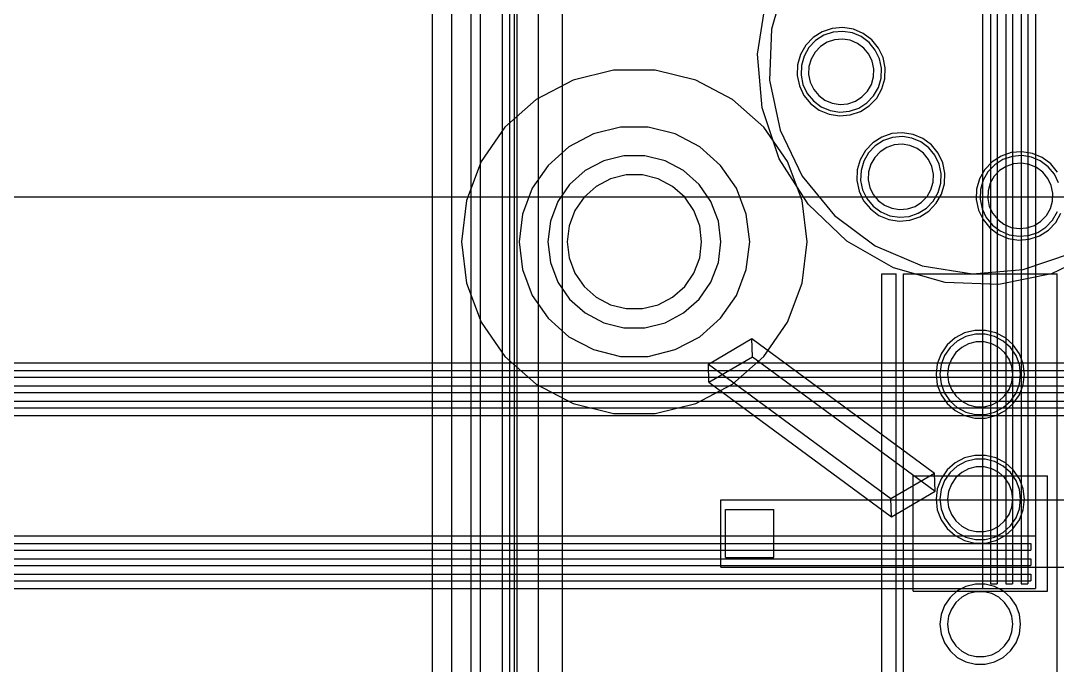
# Model space of a CAD drawing. Header units: millimetres. Extents: x -1355 to 669, y -1138 to 733.
# Drawn here: x 205.1 to 313, y -359.9 to -292.9 of the extents above; entities that cross this region are included whole.
import ezdxf

# ---------------------------------------------------------------- set-up
doc = ezdxf.new("R2010")
doc.units = ezdxf.units.MM
doc.layers.add('HIDDEN', color=8, linetype='Continuous')

msp = doc.modelspace()

# ---------------------------------------------------------------- linework, layer by layer
at = {"layer": 'HIDDEN'}
for points in [[(305.25, -189.45), (305.25, -351.95)], [(305.25, -189.45), (305.25, -351.95)], [(310.75, -189.45), (310.75, -351.95)], [(310.75, -189.45), (310.75, -351.95)], [(306.05, -189.95), (306.05, -351.45)], [(306.05, -189.95), (306.05, -351.45)], [(306.75, -189.95), (306.75, -351.45)], [(306.75, -189.95), (306.75, -351.45)], [(307.65, -189.95), (307.65, -351.45)], [(307.65, -189.95), (307.65, -351.45)], [(308.35, -189.95), (308.35, -351.45)], [(308.35, -189.95), (308.35, -351.45)], [(309.25, -189.95), (309.25, -351.45)], [(309.25, -189.95), (309.25, -351.45)], [(309.95, -189.95), (309.95, -351.45)], [(309.95, -189.95), (309.95, -351.45)], [(248, -511.2), (248, -271.2)], [(248, -511.2), (248, -271.2)], [(250, -511.2), (250, -271.2)], [(250, -511.2), (250, -271.2)], [(250, -511.2), (250, -271.2)], [(250, -511.2), (250, -271.2)], [(250, -511.2), (250, -271.2)], [(250, -511.2), (250, -271.2)], [(252, -511.2), (252, -271.2)], [(252, -511.2), (252, -271.2)], [(253, -511.2), (253, -271.2)], [(253, -511.2), (253, -271.2)], [(255.25, -277.2), (255.25, -505.2)], [(255.25, -277.2), (255.25, -505.2)], [(256, -277.2), (256, -505.2)], [(256, -277.2), (256, -505.2)], [(256.75, -277.2), (256.75, -505.2)], [(256.75, -277.2), (256.75, -505.2)], [(256.5, -280.2), (256.5, -502.2)], [(256.5, -280.2), (256.5, -502.2)], [(259, -280.2), (259, -502.2)], [(259, -280.2), (259, -502.2)], [(261.5, -280.2), (261.5, -502.2)], [(261.5, -280.2), (261.5, -502.2)], [(284.73, -288.65), (283.27, -293.75)], [(284.73, -288.65), (283.27, -293.75)], [(281.82, -296.35), (282.69, -290.82)], [(283.27, -293.75), (283.08, -299.05)], [(283.27, -293.75), (283.08, -299.05)], [(288.55, -294.02), (287.61, -294.62)], [(288.55, -294.02), (287.61, -294.62)], [(288.72, -294.38), (287.86, -294.92)], [(288.72, -294.38), (287.86, -294.92)], [(289.6, -293.66), (288.55, -294.02)], [(289.6, -293.66), (288.55, -294.02)], [(289.68, -294.06), (288.72, -294.38)], [(289.68, -294.06), (288.72, -294.38)], [(290.7, -293.57), (289.6, -293.66)], [(290.7, -293.57), (289.6, -293.66)], [(290.69, -293.97), (289.68, -294.06)], [(290.69, -293.97), (289.68, -294.06)], [(291.69, -294.13), (290.69, -293.97)], [(291.69, -294.13), (290.69, -293.97)], [(291.8, -293.74), (290.7, -293.57)], [(291.8, -293.74), (290.7, -293.57)], [(292.62, -294.52), (291.69, -294.13)], [(292.62, -294.52), (291.69, -294.13)], [(292.82, -294.18), (291.8, -293.74)], [(292.82, -294.18), (291.8, -293.74)], [(293.71, -294.84), (292.82, -294.18)], [(293.71, -294.84), (292.82, -294.18)], [(286.85, -295.42), (286.29, -296.38)], [(286.85, -295.42), (286.29, -296.38)], [(287.61, -294.62), (286.85, -295.42)], [(287.61, -294.62), (286.85, -295.42)], [(287.86, -294.92), (287.17, -295.66)], [(287.86, -294.92), (287.17, -295.66)], [(288.37, -295.54), (287.81, -296.14)], [(288.37, -295.54), (287.81, -296.14)], [(289.06, -295.1), (288.37, -295.54)], [(289.06, -295.1), (288.37, -295.54)], [(289.84, -294.84), (289.06, -295.1)], [(289.84, -294.84), (289.06, -295.1)], [(290.66, -294.77), (289.84, -294.84)], [(290.66, -294.77), (289.84, -294.84)], [(291.47, -294.9), (290.66, -294.77)], [(291.47, -294.9), (290.66, -294.77)], [(292.22, -295.22), (291.47, -294.9)], [(292.22, -295.22), (291.47, -294.9)], [(292.88, -295.71), (292.22, -295.22)], [(292.88, -295.71), (292.22, -295.22)], [(293.43, -295.13), (292.62, -294.52)], [(293.43, -295.13), (292.62, -294.52)], [(294.07, -295.91), (293.43, -295.13)], [(294.07, -295.91), (293.43, -295.13)], [(294.41, -295.7), (293.71, -294.84)], [(294.41, -295.7), (293.71, -294.84)], [(282.29, -301.92), (281.82, -296.35)], [(286.29, -296.38), (285.99, -297.45)], [(286.29, -296.38), (285.99, -297.45)], [(286.66, -296.54), (286.38, -297.51)], [(286.66, -296.54), (286.38, -297.51)], [(287.17, -295.66), (286.66, -296.54)], [(287.17, -295.66), (286.66, -296.54)], [(287.81, -296.14), (287.4, -296.85)], [(287.81, -296.14), (287.4, -296.85)], [(293.4, -296.34), (292.88, -295.71)], [(293.4, -296.34), (292.88, -295.71)], [(293.75, -297.08), (293.4, -296.34)], [(293.75, -297.08), (293.4, -296.34)], [(294.51, -296.82), (294.07, -295.91)], [(294.51, -296.82), (294.07, -295.91)], [(294.89, -296.7), (294.41, -295.7)], [(294.89, -296.7), (294.41, -295.7)], [(285.99, -297.45), (285.95, -298.55)], [(285.99, -297.45), (285.95, -298.55)], [(286.38, -297.51), (286.35, -298.52)], [(286.38, -297.51), (286.35, -298.52)], [(287.17, -297.63), (287.14, -298.45)], [(287.17, -297.63), (287.14, -298.45)], [(287.4, -296.85), (287.17, -297.63)], [(287.4, -296.85), (287.17, -297.63)], [(293.92, -297.88), (293.75, -297.08)], [(293.92, -297.88), (293.75, -297.08)], [(294.72, -297.81), (294.51, -296.82)], [(294.72, -297.81), (294.51, -296.82)], [(295.12, -297.78), (294.89, -296.7)], [(295.12, -297.78), (294.89, -296.7)], [(266.83, -297.99), (262.62, -299.03)], [(271.17, -297.99), (266.83, -297.99)], [(275.38, -299.03), (271.17, -297.99)], [(285.95, -298.55), (286.17, -299.64)], [(285.95, -298.55), (286.17, -299.64)], [(286.35, -298.52), (286.55, -299.51)], [(286.35, -298.52), (286.55, -299.51)], [(287.14, -298.45), (287.31, -299.26)], [(287.14, -298.45), (287.31, -299.26)], [(293.67, -299.49), (293.89, -298.7)], [(293.67, -299.49), (293.89, -298.7)], [(293.89, -298.7), (293.92, -297.88)], [(293.89, -298.7), (293.92, -297.88)], [(294.4, -299.8), (294.68, -298.83)], [(294.4, -299.8), (294.68, -298.83)], [(294.68, -298.83), (294.72, -297.81)], [(294.68, -298.83), (294.72, -297.81)], [(295.08, -298.89), (295.12, -297.78)], [(295.08, -298.89), (295.12, -297.78)], [(262.62, -299.03), (258.77, -301.05)], [(279.23, -301.05), (275.38, -299.03)], [(283.08, -299.05), (284.16, -304.24)], [(283.08, -299.05), (284.16, -304.24)], [(286.17, -299.64), (286.65, -300.64)], [(286.17, -299.64), (286.65, -300.64)], [(286.55, -299.51), (286.99, -300.43)], [(286.55, -299.51), (286.99, -300.43)], [(287.31, -299.26), (287.67, -300)], [(287.31, -299.26), (287.67, -300)], [(293.26, -300.2), (293.67, -299.49)], [(293.26, -300.2), (293.67, -299.49)], [(293.9, -300.68), (294.4, -299.8)], [(293.9, -300.68), (294.4, -299.8)], [(294.77, -299.96), (295.08, -298.89)], [(294.77, -299.96), (295.08, -298.89)], [(286.65, -300.64), (287.36, -301.5)], [(286.65, -300.64), (287.36, -301.5)], [(286.99, -300.43), (287.63, -301.21)], [(286.99, -300.43), (287.63, -301.21)], [(287.67, -300), (288.19, -300.63)], [(287.67, -300), (288.19, -300.63)], [(288.19, -300.63), (288.84, -301.12)], [(288.19, -300.63), (288.84, -301.12)], [(292, -301.23), (292.69, -300.79)], [(292, -301.23), (292.69, -300.79)], [(292.69, -300.79), (293.26, -300.2)], [(292.69, -300.79), (293.26, -300.2)], [(293.2, -301.41), (293.9, -300.68)], [(293.2, -301.41), (293.9, -300.68)], [(293.45, -301.72), (294.22, -300.92)], [(293.45, -301.72), (294.22, -300.92)], [(294.22, -300.92), (294.77, -299.96)], [(294.22, -300.92), (294.77, -299.96)], [(258.77, -301.05), (255.53, -303.93)], [(282.47, -303.93), (279.23, -301.05)], [(284.08, -307.22), (282.29, -301.92)], [(287.36, -301.5), (288.25, -302.16)], [(287.36, -301.5), (288.25, -302.16)], [(287.63, -301.21), (288.45, -301.81)], [(287.63, -301.21), (288.45, -301.81)], [(288.45, -301.81), (289.38, -302.21)], [(288.45, -301.81), (289.38, -302.21)], [(288.84, -301.12), (289.6, -301.44)], [(288.84, -301.12), (289.6, -301.44)], [(289.6, -301.44), (290.41, -301.57)], [(289.6, -301.44), (290.41, -301.57)], [(290.41, -301.57), (291.22, -301.5)], [(290.41, -301.57), (291.22, -301.5)], [(291.22, -301.5), (292, -301.23)], [(291.22, -301.5), (292, -301.23)], [(291.39, -302.28), (292.35, -301.96)], [(291.39, -302.28), (292.35, -301.96)], [(292.35, -301.96), (293.2, -301.41)], [(292.35, -301.96), (293.2, -301.41)], [(292.52, -302.32), (293.45, -301.72)], [(292.52, -302.32), (293.45, -301.72)], [(288.25, -302.16), (289.27, -302.59)], [(288.25, -302.16), (289.27, -302.59)], [(289.27, -302.59), (290.36, -302.76)], [(289.27, -302.59), (290.36, -302.76)], [(289.38, -302.21), (290.38, -302.36)], [(289.38, -302.21), (290.38, -302.36)], [(290.36, -302.76), (291.47, -302.67)], [(290.36, -302.76), (291.47, -302.67)], [(290.38, -302.36), (291.39, -302.28)], [(290.38, -302.36), (291.39, -302.28)], [(291.47, -302.67), (292.52, -302.32)], [(291.47, -302.67), (292.52, -302.32)], [(255.53, -303.93), (253.06, -307.5)], [(267.55, -303.95), (264.74, -304.64)], [(270.45, -303.95), (267.55, -303.95)], [(273.26, -304.64), (270.45, -303.95)], [(284.94, -307.5), (282.47, -303.93)], [(264.74, -304.64), (262.18, -305.99)], [(275.82, -305.99), (273.26, -304.64)], [(284.16, -304.24), (286.45, -309.02)], [(284.16, -304.24), (286.45, -309.02)], [(294.75, -304.97), (293.82, -305.56)], [(294.75, -304.97), (293.82, -305.56)], [(295.8, -304.61), (294.75, -304.97)], [(295.8, -304.61), (294.75, -304.97)], [(295.88, -305), (294.92, -305.33)], [(295.88, -305), (294.92, -305.33)], [(296.91, -304.52), (295.8, -304.61)], [(296.91, -304.52), (295.8, -304.61)], [(296.89, -304.92), (295.88, -305)], [(296.89, -304.92), (295.88, -305)], [(297.89, -305.08), (296.89, -304.92)], [(297.89, -305.08), (296.89, -304.92)], [(298, -304.69), (296.91, -304.52)], [(298, -304.69), (296.91, -304.52)], [(298.82, -305.47), (297.89, -305.08)], [(298.82, -305.47), (297.89, -305.08)], [(299.02, -305.12), (298, -304.69)], [(299.02, -305.12), (298, -304.69)], [(299.91, -305.78), (299.02, -305.12)], [(299.91, -305.78), (299.02, -305.12)], [(262.18, -305.99), (260.02, -307.91)], [(277.98, -307.91), (275.82, -305.99)], [(293.05, -306.36), (292.5, -307.33)], [(293.05, -306.36), (292.5, -307.33)], [(293.82, -305.56), (293.05, -306.36)], [(293.82, -305.56), (293.05, -306.36)], [(294.07, -305.87), (293.37, -306.6)], [(294.07, -305.87), (293.37, -306.6)], [(294.92, -305.33), (294.07, -305.87)], [(294.92, -305.33), (294.07, -305.87)], [(295.27, -306.05), (294.58, -306.49)], [(295.27, -306.05), (294.58, -306.49)], [(296.05, -305.79), (295.27, -306.05)], [(296.05, -305.79), (295.27, -306.05)], [(296.86, -305.72), (296.05, -305.79)], [(296.86, -305.72), (296.05, -305.79)], [(297.67, -305.84), (296.86, -305.72)], [(297.67, -305.84), (296.86, -305.72)], [(298.43, -306.16), (297.67, -305.84)], [(298.43, -306.16), (297.67, -305.84)], [(299.08, -306.65), (298.43, -306.16)], [(299.08, -306.65), (298.43, -306.16)], [(299.64, -306.07), (298.82, -305.47)], [(299.64, -306.07), (298.82, -305.47)], [(300.28, -306.86), (299.64, -306.07)], [(300.28, -306.86), (299.64, -306.07)], [(300.62, -306.64), (299.91, -305.78)], [(300.62, -306.64), (299.91, -305.78)], [(265.81, -307.45), (263.89, -308.46)], [(267.92, -306.93), (265.81, -307.45)], [(270.08, -306.93), (267.92, -306.93)], [(272.19, -307.45), (270.08, -306.93)], [(274.11, -308.46), (272.19, -307.45)], [(287.08, -311.94), (284.08, -307.22)], [(292.5, -307.33), (292.19, -308.39)], [(292.5, -307.33), (292.19, -308.39)], [(293.37, -306.6), (292.87, -307.48)], [(293.37, -306.6), (292.87, -307.48)], [(294.01, -307.08), (293.6, -307.79)], [(294.01, -307.08), (293.6, -307.79)], [(294.58, -306.49), (294.01, -307.08)], [(294.58, -306.49), (294.01, -307.08)], [(299.6, -307.29), (299.08, -306.65)], [(299.6, -307.29), (299.08, -306.65)], [(299.96, -308.03), (299.6, -307.29)], [(299.96, -308.03), (299.6, -307.29)], [(300.72, -307.77), (300.28, -306.86)], [(300.72, -307.77), (300.28, -306.86)], [(301.1, -307.64), (300.62, -306.64)], [(301.1, -307.64), (300.62, -306.64)], [(307.18, -306.94), (306.24, -307.53)], [(307.18, -306.94), (306.24, -307.53)], [(307.35, -307.3), (306.5, -307.84)], [(307.35, -307.3), (306.5, -307.84)], [(308.23, -306.58), (307.18, -306.94)], [(308.23, -306.58), (307.18, -306.94)], [(308.31, -306.98), (307.35, -307.3)], [(308.31, -306.98), (307.35, -307.3)], [(309.33, -306.49), (308.23, -306.58)], [(309.33, -306.49), (308.23, -306.58)], [(309.32, -306.89), (308.31, -306.98)], [(309.32, -306.89), (308.31, -306.98)], [(310.32, -307.05), (309.32, -306.89)], [(310.32, -307.05), (309.32, -306.89)], [(310.43, -306.66), (309.33, -306.49)], [(310.43, -306.66), (309.33, -306.49)], [(311.25, -307.44), (310.32, -307.05)], [(311.25, -307.44), (310.32, -307.05)], [(311.45, -307.1), (310.43, -306.66)], [(311.45, -307.1), (310.43, -306.66)], [(312.06, -308.05), (311.25, -307.44)], [(312.06, -308.05), (311.25, -307.44)], [(312.34, -307.76), (311.45, -307.1)], [(312.34, -307.76), (311.45, -307.1)], [(253.06, -307.5), (251.52, -311.56)], [(260.02, -307.91), (258.37, -310.29)], [(263.89, -308.46), (262.26, -309.9)], [(275.74, -309.9), (274.11, -308.46)], [(279.63, -310.29), (277.98, -307.91)], [(286.48, -311.56), (284.94, -307.5)], [(292.19, -308.39), (292.15, -309.5)], [(292.19, -308.39), (292.15, -309.5)], [(292.59, -308.46), (292.55, -309.47)], [(292.59, -308.46), (292.55, -309.47)], [(292.87, -307.48), (292.59, -308.46)], [(292.87, -307.48), (292.59, -308.46)], [(293.6, -307.79), (293.38, -308.58)], [(293.6, -307.79), (293.38, -308.58)], [(300.13, -308.83), (299.96, -308.03)], [(300.13, -308.83), (299.96, -308.03)], [(300.92, -308.76), (300.72, -307.77)], [(300.92, -308.76), (300.72, -307.77)], [(301.32, -308.73), (301.1, -307.64)], [(301.32, -308.73), (301.1, -307.64)], [(305.48, -308.34), (304.93, -309.3)], [(305.48, -308.34), (304.93, -309.3)], [(306.24, -307.53), (305.48, -308.34)], [(306.24, -307.53), (305.48, -308.34)], [(306.5, -307.84), (305.8, -308.58)], [(306.5, -307.84), (305.8, -308.58)], [(307, -308.46), (306.44, -309.05)], [(307, -308.46), (306.44, -309.05)], [(307.7, -308.02), (307, -308.46)], [(307.7, -308.02), (307, -308.46)], [(308.47, -307.76), (307.7, -308.02)], [(308.47, -307.76), (307.7, -308.02)], [(309.29, -307.69), (308.47, -307.76)], [(309.29, -307.69), (308.47, -307.76)], [(310.1, -307.82), (309.29, -307.69)], [(310.1, -307.82), (309.29, -307.69)], [(310.85, -308.14), (310.1, -307.82)], [(310.85, -308.14), (310.1, -307.82)], [(311.51, -308.63), (310.85, -308.14)], [(311.51, -308.63), (310.85, -308.14)], [(312.71, -308.83), (312.06, -308.05)], [(312.71, -308.83), (312.06, -308.05)], [(313.04, -308.61), (312.34, -307.76)], [(313.04, -308.61), (312.34, -307.76)], [(266.52, -309.32), (265.02, -310.1)], [(268.16, -308.91), (266.52, -309.32)], [(269.84, -308.91), (268.16, -308.91)], [(271.48, -309.32), (269.84, -308.91)], [(272.98, -310.1), (271.48, -309.32)], [(286.45, -309.02), (289.82, -313.12)], [(286.45, -309.02), (289.82, -313.12)], [(292.15, -309.5), (292.38, -310.59)], [(292.15, -309.5), (292.38, -310.59)], [(292.55, -309.47), (292.76, -310.46)], [(292.55, -309.47), (292.76, -310.46)], [(293.38, -308.58), (293.35, -309.4)], [(293.38, -308.58), (293.35, -309.4)], [(293.35, -309.4), (293.52, -310.2)], [(293.35, -309.4), (293.52, -310.2)], [(300.1, -309.65), (300.13, -308.83)], [(300.1, -309.65), (300.13, -308.83)], [(300.89, -309.77), (300.92, -308.76)], [(300.89, -309.77), (300.92, -308.76)], [(301.28, -309.84), (301.32, -308.73)], [(301.28, -309.84), (301.32, -308.73)], [(304.93, -309.3), (304.62, -310.37)], [(304.93, -309.3), (304.62, -310.37)], [(305.29, -309.46), (305.02, -310.43)], [(305.29, -309.46), (305.02, -310.43)], [(305.8, -308.58), (305.29, -309.46)], [(305.8, -308.58), (305.29, -309.46)], [(306.44, -309.05), (306.03, -309.77)], [(306.44, -309.05), (306.03, -309.77)], [(312.03, -309.26), (311.51, -308.63)], [(312.03, -309.26), (311.51, -308.63)], [(312.39, -310), (312.03, -309.26)], [(312.39, -310), (312.03, -309.26)], [(313.14, -309.74), (312.71, -308.83)], [(313.14, -309.74), (312.71, -308.83)], [(258.37, -310.29), (257.35, -312.99)], [(262.26, -309.9), (261.03, -311.68)], [(265.02, -310.1), (263.76, -311.22)], [(274.24, -311.22), (272.98, -310.1)], [(276.97, -311.68), (275.74, -309.9)], [(280.65, -312.99), (279.63, -310.29)], [(292.38, -310.59), (292.86, -311.59)], [(292.38, -310.59), (292.86, -311.59)], [(292.76, -310.46), (293.2, -311.37)], [(292.76, -310.46), (293.2, -311.37)], [(293.52, -310.2), (293.87, -310.94)], [(293.52, -310.2), (293.87, -310.94)], [(299.46, -311.15), (299.87, -310.44)], [(299.46, -311.15), (299.87, -310.44)], [(299.87, -310.44), (300.1, -309.65)], [(299.87, -310.44), (300.1, -309.65)], [(300.61, -310.75), (300.89, -309.77)], [(300.61, -310.75), (300.89, -309.77)], [(300.98, -310.9), (301.28, -309.84)], [(300.98, -310.9), (301.28, -309.84)], [(304.62, -310.37), (304.58, -311.47)], [(304.62, -310.37), (304.58, -311.47)], [(305.02, -310.43), (304.98, -311.44)], [(305.02, -310.43), (304.98, -311.44)], [(305.81, -310.55), (305.78, -311.37)], [(305.81, -310.55), (305.78, -311.37)], [(306.03, -309.77), (305.81, -310.55)], [(306.03, -309.77), (305.81, -310.55)], [(312.55, -310.8), (312.39, -310)], [(312.55, -310.8), (312.39, -310)], [(130, -311.2), (350, -311.2)], [(130, -311.2), (350, -311.2)], [(251.52, -311.56), (251, -315.86)], [(261.03, -311.68), (260.26, -313.71)], [(263.76, -311.22), (262.8, -312.61)], [(275.2, -312.61), (274.24, -311.22)], [(277.74, -313.71), (276.97, -311.68)], [(287, -315.86), (286.48, -311.56)], [(292.86, -311.59), (293.56, -312.44)], [(292.86, -311.59), (293.56, -312.44)], [(293.2, -311.37), (293.84, -312.15)], [(293.2, -311.37), (293.84, -312.15)], [(293.87, -310.94), (294.39, -311.57)], [(293.87, -310.94), (294.39, -311.57)], [(294.39, -311.57), (295.05, -312.06)], [(294.39, -311.57), (295.05, -312.06)], [(298.21, -312.18), (298.9, -311.74)], [(298.21, -312.18), (298.9, -311.74)], [(298.9, -311.74), (299.46, -311.15)], [(298.9, -311.74), (299.46, -311.15)], [(299.41, -312.36), (300.1, -311.62)], [(299.41, -312.36), (300.1, -311.62)], [(300.1, -311.62), (300.61, -310.75)], [(300.1, -311.62), (300.61, -310.75)], [(300.42, -311.86), (300.98, -310.9)], [(300.42, -311.86), (300.98, -310.9)], [(304.58, -311.47), (304.81, -312.56)], [(304.58, -311.47), (304.81, -312.56)], [(304.98, -311.44), (305.19, -312.43)], [(304.98, -311.44), (305.19, -312.43)], [(305.78, -311.37), (305.94, -312.18)], [(305.78, -311.37), (305.94, -312.18)], [(312.3, -312.41), (312.52, -311.62)], [(312.3, -312.41), (312.52, -311.62)], [(312.52, -311.62), (312.55, -310.8)], [(312.52, -311.62), (312.55, -310.8)], [(262.8, -312.61), (262.2, -314.19)], [(275.8, -314.19), (275.2, -312.61)], [(291.13, -315.8), (287.08, -311.94)], [(293.56, -312.44), (294.45, -313.11)], [(293.56, -312.44), (294.45, -313.11)], [(293.84, -312.15), (294.65, -312.76)], [(293.84, -312.15), (294.65, -312.76)], [(294.65, -312.76), (295.58, -313.15)], [(294.65, -312.76), (295.58, -313.15)], [(295.05, -312.06), (295.8, -312.38)], [(295.05, -312.06), (295.8, -312.38)], [(295.8, -312.38), (296.61, -312.51)], [(295.8, -312.38), (296.61, -312.51)], [(296.61, -312.51), (297.43, -312.44)], [(296.61, -312.51), (297.43, -312.44)], [(297.43, -312.44), (298.21, -312.18)], [(297.43, -312.44), (298.21, -312.18)], [(298.55, -312.9), (299.41, -312.36)], [(298.55, -312.9), (299.41, -312.36)], [(298.72, -313.26), (299.66, -312.67)], [(298.72, -313.26), (299.66, -312.67)], [(299.66, -312.67), (300.42, -311.86)], [(299.66, -312.67), (300.42, -311.86)], [(304.81, -312.56), (305.29, -313.56)], [(304.81, -312.56), (305.29, -313.56)], [(305.19, -312.43), (305.62, -313.35)], [(305.19, -312.43), (305.62, -313.35)], [(305.94, -312.18), (306.3, -312.92)], [(305.94, -312.18), (306.3, -312.92)], [(311.89, -313.12), (312.3, -312.41)], [(311.89, -313.12), (312.3, -312.41)], [(312.53, -313.6), (313.03, -312.72)], [(312.53, -313.6), (313.03, -312.72)], [(257.35, -312.99), (257, -315.86)], [(260.26, -313.71), (260, -315.86)], [(278, -315.86), (277.74, -313.71)], [(281, -315.86), (280.65, -312.99)], [(289.82, -313.12), (294.07, -316.29)], [(289.82, -313.12), (294.07, -316.29)], [(294.45, -313.11), (295.47, -313.54)], [(294.45, -313.11), (295.47, -313.54)], [(295.47, -313.54), (296.57, -313.71)], [(295.47, -313.54), (296.57, -313.71)], [(295.58, -313.15), (296.58, -313.31)], [(295.58, -313.15), (296.58, -313.31)], [(296.57, -313.71), (297.67, -313.62)], [(296.57, -313.71), (297.67, -313.62)], [(296.58, -313.31), (297.59, -313.23)], [(296.58, -313.31), (297.59, -313.23)], [(297.59, -313.23), (298.55, -312.9)], [(297.59, -313.23), (298.55, -312.9)], [(297.67, -313.62), (298.72, -313.26)], [(297.67, -313.62), (298.72, -313.26)], [(305.29, -313.56), (305.99, -314.42)], [(305.29, -313.56), (305.99, -314.42)], [(305.62, -313.35), (306.27, -314.13)], [(305.62, -313.35), (306.27, -314.13)], [(306.3, -312.92), (306.82, -313.55)], [(306.3, -312.92), (306.82, -313.55)], [(306.82, -313.55), (307.47, -314.04)], [(306.82, -313.55), (307.47, -314.04)], [(310.63, -314.15), (311.32, -313.71)], [(310.63, -314.15), (311.32, -313.71)], [(311.32, -313.71), (311.89, -313.12)], [(311.32, -313.71), (311.89, -313.12)], [(311.83, -314.33), (312.53, -313.6)], [(311.83, -314.33), (312.53, -313.6)], [(312.09, -314.64), (312.85, -313.84)], [(312.09, -314.64), (312.85, -313.84)], [(312.85, -313.84), (313.4, -312.88)], [(312.85, -313.84), (313.4, -312.88)], [(262.2, -314.19), (262, -315.86)], [(276, -315.86), (275.8, -314.19)], [(305.99, -314.42), (306.88, -315.08)], [(305.99, -314.42), (306.88, -315.08)], [(306.27, -314.13), (307.08, -314.73)], [(306.27, -314.13), (307.08, -314.73)], [(307.08, -314.73), (308.01, -315.13)], [(307.08, -314.73), (308.01, -315.13)], [(307.47, -314.04), (308.23, -314.36)], [(307.47, -314.04), (308.23, -314.36)], [(308.23, -314.36), (309.04, -314.49)], [(308.23, -314.36), (309.04, -314.49)], [(309.04, -314.49), (309.86, -314.42)], [(309.04, -314.49), (309.86, -314.42)], [(309.86, -314.42), (310.63, -314.15)], [(309.86, -314.42), (310.63, -314.15)], [(310.02, -315.2), (310.98, -314.88)], [(310.02, -315.2), (310.98, -314.88)], [(310.98, -314.88), (311.83, -314.33)], [(310.98, -314.88), (311.83, -314.33)], [(311.15, -315.24), (312.09, -314.64)], [(311.15, -315.24), (312.09, -314.64)], [(251, -315.86), (251.52, -320.17)], [(257, -315.86), (257.35, -318.74)], [(260, -315.86), (260.26, -318.02)], [(262, -315.86), (262.2, -317.54)], [(275.8, -317.54), (276, -315.86)], [(277.74, -318.02), (278, -315.86)], [(280.65, -318.74), (281, -315.86)], [(286.48, -320.17), (287, -315.86)], [(295.98, -318.57), (291.13, -315.8)], [(306.88, -315.08), (307.9, -315.51)], [(306.88, -315.08), (307.9, -315.51)], [(307.9, -315.51), (309, -315.68)], [(307.9, -315.51), (309, -315.68)], [(308.01, -315.13), (309.01, -315.28)], [(308.01, -315.13), (309.01, -315.28)], [(309, -315.68), (310.1, -315.59)], [(309, -315.68), (310.1, -315.59)], [(309.01, -315.28), (310.02, -315.2)], [(309.01, -315.28), (310.02, -315.2)], [(310.1, -315.59), (311.15, -315.24)], [(310.1, -315.59), (311.15, -315.24)], [(294.07, -316.29), (298.96, -318.35)], [(294.07, -316.29), (298.96, -318.35)], [(309.48, -318.74), (314.5, -317.04)], [(309.48, -318.74), (314.5, -317.04)], [(317.47, -316.76), (312.43, -319.18)], [(260.26, -318.02), (261.03, -320.05)], [(262.2, -317.54), (262.8, -319.12)], [(275.2, -319.12), (275.8, -317.54)], [(276.97, -320.05), (277.74, -318.02)], [(257.35, -318.74), (258.37, -321.44)], [(262.8, -319.12), (263.76, -320.51)], [(274.24, -320.51), (275.2, -319.12)], [(279.63, -321.44), (280.65, -318.74)], [(294.75, -451.2), (294.75, -319.2)], [(294.75, -451.2), (294.75, -319.2)], [(294.75, -319.2), (296.25, -319.2)], [(294.75, -319.2), (296.25, -319.2)], [(301.36, -320.11), (295.98, -318.57)], [(296.25, -451.2), (296.25, -319.2)], [(296.25, -451.2), (296.25, -319.2)], [(297, -451.2), (297, -319.2)], [(297, -451.2), (297, -319.2)], [(297, -319.2), (313, -319.2)], [(297, -319.2), (313, -319.2)], [(298.96, -318.35), (304.19, -319.18)], [(298.96, -318.35), (304.19, -319.18)], [(304.19, -319.18), (309.48, -318.74)], [(304.19, -319.18), (309.48, -318.74)], [(312.43, -319.18), (306.95, -320.32)], [(313, -451.2), (313, -319.2)], [(313, -451.2), (313, -319.2)], [(251.52, -320.17), (253.06, -324.23)], [(261.03, -320.05), (262.26, -321.83)], [(275.74, -321.83), (276.97, -320.05)], [(284.94, -324.23), (286.48, -320.17)], [(306.95, -320.32), (301.36, -320.11)], [(258.37, -321.44), (260.02, -323.82)], [(263.76, -320.51), (265.02, -321.62)], [(272.98, -321.62), (274.24, -320.51)], [(277.98, -323.82), (279.63, -321.44)], [(262.26, -321.83), (263.89, -323.27)], [(265.02, -321.62), (266.52, -322.41)], [(266.52, -322.41), (268.16, -322.81)], [(269.84, -322.81), (271.48, -322.41)], [(271.48, -322.41), (272.98, -321.62)], [(274.11, -323.27), (275.74, -321.83)], [(263.89, -323.27), (265.81, -324.28)], [(268.16, -322.81), (269.84, -322.81)], [(272.19, -324.28), (274.11, -323.27)], [(253.06, -324.23), (255.53, -327.8)], [(260.02, -323.82), (262.18, -325.74)], [(265.81, -324.28), (267.92, -324.8)], [(270.08, -324.8), (272.19, -324.28)], [(275.82, -325.74), (277.98, -323.82)], [(282.47, -327.8), (284.94, -324.23)], [(262.18, -325.74), (264.74, -327.08)], [(267.92, -324.8), (270.08, -324.8)], [(273.26, -327.08), (275.82, -325.74)], [(303.37, -325.35), (302.39, -325.86)], [(303.37, -325.35), (302.39, -325.86)], [(303.51, -325.72), (302.61, -326.19)], [(303.51, -325.72), (302.61, -326.19)], [(304.45, -325.08), (303.37, -325.35)], [(304.45, -325.08), (303.37, -325.35)], [(304.49, -325.48), (303.51, -325.72)], [(304.49, -325.48), (303.51, -325.72)], [(305.55, -325.08), (304.45, -325.08)], [(305.55, -325.08), (304.45, -325.08)], [(305.51, -325.48), (304.49, -325.48)], [(305.51, -325.48), (304.49, -325.48)], [(306.49, -325.72), (305.51, -325.48)], [(306.49, -325.72), (305.51, -325.48)], [(306.63, -325.35), (305.55, -325.08)], [(306.63, -325.35), (305.55, -325.08)], [(307.39, -326.19), (306.49, -325.72)], [(307.39, -326.19), (306.49, -325.72)], [(307.61, -325.86), (306.63, -325.35)], [(307.61, -325.86), (306.63, -325.35)], [(276.7, -328.58), (281.24, -325.93)], [(281.24, -325.93), (300.24, -339.93)], [(281.3, -327.82), (281.24, -325.93)], [(301.56, -326.6), (300.93, -327.51)], [(301.56, -326.6), (300.93, -327.51)], [(301.86, -326.86), (301.28, -327.7)], [(301.86, -326.86), (301.28, -327.7)], [(302.39, -325.86), (301.56, -326.6)], [(302.39, -325.86), (301.56, -326.6)], [(302.61, -326.19), (301.86, -326.86)], [(302.61, -326.19), (301.86, -326.86)], [(303.07, -326.85), (302.46, -327.39)], [(303.07, -326.85), (302.46, -327.39)], [(303.79, -326.47), (303.07, -326.85)], [(303.79, -326.47), (303.07, -326.85)], [(304.59, -326.27), (303.79, -326.47)], [(304.59, -326.27), (303.79, -326.47)], [(305.41, -326.27), (304.59, -326.27)], [(305.41, -326.27), (304.59, -326.27)], [(306.21, -326.47), (305.41, -326.27)], [(306.21, -326.47), (305.41, -326.27)], [(306.93, -326.85), (306.21, -326.47)], [(306.93, -326.85), (306.21, -326.47)], [(307.54, -327.39), (306.93, -326.85)], [(307.54, -327.39), (306.93, -326.85)], [(308.14, -326.86), (307.39, -326.19)], [(308.14, -326.86), (307.39, -326.19)], [(308.44, -326.6), (307.61, -325.86)], [(308.44, -326.6), (307.61, -325.86)], [(308.72, -327.7), (308.14, -326.86)], [(308.72, -327.7), (308.14, -326.86)], [(309.07, -327.51), (308.44, -326.6)], [(309.07, -327.51), (308.44, -326.6)], [(255.53, -327.8), (258.77, -330.68)], [(264.74, -327.08), (267.55, -327.78)], [(267.55, -327.78), (270.45, -327.78)], [(270.45, -327.78), (273.26, -327.08)], [(276.76, -330.47), (281.3, -327.82)], [(279.23, -330.68), (282.47, -327.8)], [(281.3, -327.82), (300.3, -341.82)], [(300.93, -327.51), (300.53, -328.55)], [(300.93, -327.51), (300.53, -328.55)], [(301.28, -327.7), (300.92, -328.64)], [(301.28, -327.7), (300.92, -328.64)], [(302.46, -327.39), (301.99, -328.07)], [(302.46, -327.39), (301.99, -328.07)], [(308.01, -328.07), (307.54, -327.39)], [(308.01, -328.07), (307.54, -327.39)], [(309.08, -328.64), (308.72, -327.7)], [(309.08, -328.64), (308.72, -327.7)], [(309.47, -328.55), (309.07, -327.51)], [(309.47, -328.55), (309.07, -327.51)], [(-137.75, -328.45), (442.75, -328.45)], [(-137.75, -328.45), (442.75, -328.45)], [(276.7, -328.58), (295.7, -342.58)], [(276.76, -330.47), (276.7, -328.58)], [(300.53, -328.55), (300.4, -329.65)], [(300.53, -328.55), (300.4, -329.65)], [(300.92, -328.64), (300.8, -329.65)], [(300.92, -328.64), (300.8, -329.65)], [(301.7, -328.83), (301.6, -329.65)], [(301.7, -328.83), (301.6, -329.65)], [(301.99, -328.07), (301.7, -328.83)], [(301.99, -328.07), (301.7, -328.83)], [(308.3, -328.83), (308.01, -328.07)], [(308.3, -328.83), (308.01, -328.07)], [(308.4, -329.65), (308.3, -328.83)], [(308.4, -329.65), (308.3, -328.83)], [(309.2, -329.65), (309.08, -328.64)], [(309.2, -329.65), (309.08, -328.64)], [(309.6, -329.65), (309.47, -328.55)], [(309.6, -329.65), (309.47, -328.55)], [(-137.25, -329.25), (442.25, -329.25)], [(-137.25, -329.25), (442.25, -329.25)], [(-137.25, -329.95), (442.25, -329.95)], [(-137.25, -329.95), (442.25, -329.95)], [(300.4, -329.65), (300.53, -330.75)], [(300.4, -329.65), (300.53, -330.75)], [(300.8, -329.65), (300.92, -330.65)], [(300.8, -329.65), (300.92, -330.65)], [(301.6, -329.65), (301.7, -330.46)], [(301.6, -329.65), (301.7, -330.46)], [(308.3, -330.46), (308.4, -329.65)], [(308.3, -330.46), (308.4, -329.65)], [(309.08, -330.65), (309.2, -329.65)], [(309.08, -330.65), (309.2, -329.65)], [(309.47, -330.75), (309.6, -329.65)], [(309.47, -330.75), (309.6, -329.65)], [(-137.25, -330.85), (442.25, -330.85)], [(-137.25, -330.85), (442.25, -330.85)], [(258.77, -330.68), (262.62, -332.69)], [(275.38, -332.69), (279.23, -330.68)], [(276.76, -330.47), (295.76, -344.47)], [(300.53, -330.75), (300.93, -331.79)], [(300.53, -330.75), (300.93, -331.79)], [(300.92, -330.65), (301.28, -331.6)], [(300.92, -330.65), (301.28, -331.6)], [(301.7, -330.46), (301.99, -331.23)], [(301.7, -330.46), (301.99, -331.23)], [(308.01, -331.23), (308.3, -330.46)], [(308.01, -331.23), (308.3, -330.46)], [(308.72, -331.6), (309.08, -330.65)], [(308.72, -331.6), (309.08, -330.65)], [(309.07, -331.79), (309.47, -330.75)], [(309.07, -331.79), (309.47, -330.75)], [(-137.25, -331.55), (442.25, -331.55)], [(-137.25, -331.55), (442.25, -331.55)], [(300.93, -331.79), (301.56, -332.7)], [(300.93, -331.79), (301.56, -332.7)], [(301.28, -331.6), (301.86, -332.43)], [(301.28, -331.6), (301.86, -332.43)], [(301.99, -331.23), (302.46, -331.9)], [(301.99, -331.23), (302.46, -331.9)], [(302.46, -331.9), (303.07, -332.45)], [(302.46, -331.9), (303.07, -332.45)], [(306.93, -332.45), (307.54, -331.9)], [(306.93, -332.45), (307.54, -331.9)], [(307.54, -331.9), (308.01, -331.23)], [(307.54, -331.9), (308.01, -331.23)], [(308.14, -332.43), (308.72, -331.6)], [(308.14, -332.43), (308.72, -331.6)], [(308.44, -332.7), (309.07, -331.79)], [(308.44, -332.7), (309.07, -331.79)], [(-137.25, -332.45), (442.25, -332.45)], [(-137.25, -332.45), (442.25, -332.45)], [(-137.25, -333.15), (442.25, -333.15)], [(-137.25, -333.15), (442.25, -333.15)], [(262.62, -332.69), (266.83, -333.73)], [(271.17, -333.73), (275.38, -332.69)], [(301.56, -332.7), (302.39, -333.43)], [(301.56, -332.7), (302.39, -333.43)], [(301.86, -332.43), (302.61, -333.1)], [(301.86, -332.43), (302.61, -333.1)], [(302.61, -333.1), (303.51, -333.58)], [(302.61, -333.1), (303.51, -333.58)], [(303.07, -332.45), (303.79, -332.83)], [(303.07, -332.45), (303.79, -332.83)], [(303.79, -332.83), (304.59, -333.02)], [(303.79, -332.83), (304.59, -333.02)], [(304.59, -333.02), (305.41, -333.02)], [(304.59, -333.02), (305.41, -333.02)], [(305.41, -333.02), (306.21, -332.83)], [(305.41, -333.02), (306.21, -332.83)], [(306.21, -332.83), (306.93, -332.45)], [(306.21, -332.83), (306.93, -332.45)], [(306.49, -333.58), (307.39, -333.1)], [(306.49, -333.58), (307.39, -333.1)], [(307.39, -333.1), (308.14, -332.43)], [(307.39, -333.1), (308.14, -332.43)], [(307.61, -333.43), (308.44, -332.7)], [(307.61, -333.43), (308.44, -332.7)], [(-137.75, -333.95), (442.75, -333.95)], [(-137.75, -333.95), (442.75, -333.95)], [(266.83, -333.73), (271.17, -333.73)], [(302.39, -333.43), (303.37, -333.95)], [(302.39, -333.43), (303.37, -333.95)], [(303.37, -333.95), (304.45, -334.21)], [(303.37, -333.95), (304.45, -334.21)], [(303.51, -333.58), (304.49, -333.82)], [(303.51, -333.58), (304.49, -333.82)], [(304.45, -334.21), (305.55, -334.21)], [(304.45, -334.21), (305.55, -334.21)], [(304.49, -333.82), (305.51, -333.82)], [(304.49, -333.82), (305.51, -333.82)], [(305.51, -333.82), (306.49, -333.58)], [(305.51, -333.82), (306.49, -333.58)], [(305.55, -334.21), (306.63, -333.95)], [(305.55, -334.21), (306.63, -333.95)], [(306.63, -333.95), (307.61, -333.43)], [(306.63, -333.95), (307.61, -333.43)], [(303.37, -338.35), (302.39, -338.86)], [(303.37, -338.35), (302.39, -338.86)], [(303.51, -338.72), (302.61, -339.19)], [(303.51, -338.72), (302.61, -339.19)], [(304.45, -338.08), (303.37, -338.35)], [(304.45, -338.08), (303.37, -338.35)], [(304.49, -338.48), (303.51, -338.72)], [(304.49, -338.48), (303.51, -338.72)], [(305.55, -338.08), (304.45, -338.08)], [(305.55, -338.08), (304.45, -338.08)], [(305.51, -338.48), (304.49, -338.48)], [(305.51, -338.48), (304.49, -338.48)], [(306.49, -338.72), (305.51, -338.48)], [(306.49, -338.72), (305.51, -338.48)], [(306.63, -338.35), (305.55, -338.08)], [(306.63, -338.35), (305.55, -338.08)], [(307.39, -339.19), (306.49, -338.72)], [(307.39, -339.19), (306.49, -338.72)], [(307.61, -338.86), (306.63, -338.35)], [(307.61, -338.86), (306.63, -338.35)], [(301.56, -339.6), (300.93, -340.51)], [(301.56, -339.6), (300.93, -340.51)], [(302.39, -338.86), (301.56, -339.6)], [(302.39, -338.86), (301.56, -339.6)], [(302.61, -339.19), (301.86, -339.86)], [(302.61, -339.19), (301.86, -339.86)], [(303.79, -339.47), (303.07, -339.85)], [(303.79, -339.47), (303.07, -339.85)], [(304.59, -339.27), (303.79, -339.47)], [(304.59, -339.27), (303.79, -339.47)], [(305.41, -339.27), (304.59, -339.27)], [(305.41, -339.27), (304.59, -339.27)], [(306.21, -339.47), (305.41, -339.27)], [(306.21, -339.47), (305.41, -339.27)], [(306.93, -339.85), (306.21, -339.47)], [(306.93, -339.85), (306.21, -339.47)], [(308.14, -339.86), (307.39, -339.19)], [(308.14, -339.86), (307.39, -339.19)], [(308.44, -339.6), (307.61, -338.86)], [(308.44, -339.6), (307.61, -338.86)], [(309.07, -340.51), (308.44, -339.6)], [(309.07, -340.51), (308.44, -339.6)], [(295.7, -342.58), (300.24, -339.93)], [(298, -352.2), (298, -340.2)], [(298, -352.2), (298, -340.2)], [(298, -340.2), (312, -340.2)], [(298, -340.2), (312, -340.2)], [(300.3, -341.82), (300.24, -339.93)], [(300.93, -340.51), (300.53, -341.55)], [(300.93, -340.51), (300.53, -341.55)], [(301.28, -340.7), (300.92, -341.64)], [(301.28, -340.7), (300.92, -341.64)], [(301.86, -339.86), (301.28, -340.7)], [(301.86, -339.86), (301.28, -340.7)], [(302.46, -340.39), (301.99, -341.07)], [(302.46, -340.39), (301.99, -341.07)], [(303.07, -339.85), (302.46, -340.39)], [(303.07, -339.85), (302.46, -340.39)], [(307.54, -340.39), (306.93, -339.85)], [(307.54, -340.39), (306.93, -339.85)], [(308.01, -341.07), (307.54, -340.39)], [(308.01, -341.07), (307.54, -340.39)], [(308.72, -340.7), (308.14, -339.86)], [(308.72, -340.7), (308.14, -339.86)], [(309.08, -341.64), (308.72, -340.7)], [(309.08, -341.64), (308.72, -340.7)], [(309.47, -341.55), (309.07, -340.51)], [(309.47, -341.55), (309.07, -340.51)], [(312, -352.2), (312, -340.2)], [(312, -352.2), (312, -340.2)], [(295.76, -344.47), (300.3, -341.82)], [(300.53, -341.55), (300.4, -342.65)], [(300.53, -341.55), (300.4, -342.65)], [(300.92, -341.64), (300.8, -342.65)], [(300.92, -341.64), (300.8, -342.65)], [(301.7, -341.83), (301.6, -342.65)], [(301.7, -341.83), (301.6, -342.65)], [(301.99, -341.07), (301.7, -341.83)], [(301.99, -341.07), (301.7, -341.83)], [(308.3, -341.83), (308.01, -341.07)], [(308.3, -341.83), (308.01, -341.07)], [(308.4, -342.65), (308.3, -341.83)], [(308.4, -342.65), (308.3, -341.83)], [(309.2, -342.65), (309.08, -341.64)], [(309.2, -342.65), (309.08, -341.64)], [(309.6, -342.65), (309.47, -341.55)], [(309.6, -342.65), (309.47, -341.55)], [(278, -349.7), (278, -342.7)], [(278, -349.7), (278, -342.7)], [(278, -342.7), (332, -342.7)], [(278, -342.7), (332, -342.7)], [(295.76, -344.47), (295.7, -342.58)], [(300.4, -342.65), (300.53, -343.75)], [(300.4, -342.65), (300.53, -343.75)], [(300.8, -342.65), (300.92, -343.65)], [(300.8, -342.65), (300.92, -343.65)], [(301.6, -342.65), (301.7, -343.46)], [(301.6, -342.65), (301.7, -343.46)], [(308.3, -343.46), (308.4, -342.65)], [(308.3, -343.46), (308.4, -342.65)], [(309.08, -343.65), (309.2, -342.65)], [(309.08, -343.65), (309.2, -342.65)], [(309.47, -343.75), (309.6, -342.65)], [(309.47, -343.75), (309.6, -342.65)], [(278.5, -348.7), (278.5, -343.7)], [(278.5, -348.7), (278.5, -343.7)], [(278.5, -343.7), (283.5, -343.7)], [(278.5, -343.7), (283.5, -343.7)], [(283.5, -348.7), (283.5, -343.7)], [(283.5, -348.7), (283.5, -343.7)], [(300.53, -343.75), (300.93, -344.79)], [(300.53, -343.75), (300.93, -344.79)], [(300.92, -343.65), (301.28, -344.6)], [(300.92, -343.65), (301.28, -344.6)], [(301.7, -343.46), (301.99, -344.23)], [(301.7, -343.46), (301.99, -344.23)], [(308.01, -344.23), (308.3, -343.46)], [(308.01, -344.23), (308.3, -343.46)], [(308.72, -344.6), (309.08, -343.65)], [(308.72, -344.6), (309.08, -343.65)], [(309.07, -344.79), (309.47, -343.75)], [(309.07, -344.79), (309.47, -343.75)], [(300.93, -344.79), (301.56, -345.7)], [(300.93, -344.79), (301.56, -345.7)], [(301.28, -344.6), (301.86, -345.43)], [(301.28, -344.6), (301.86, -345.43)], [(301.99, -344.23), (302.46, -344.9)], [(301.99, -344.23), (302.46, -344.9)], [(302.46, -344.9), (303.07, -345.45)], [(302.46, -344.9), (303.07, -345.45)], [(306.93, -345.45), (307.54, -344.9)], [(306.93, -345.45), (307.54, -344.9)], [(307.54, -344.9), (308.01, -344.23)], [(307.54, -344.9), (308.01, -344.23)], [(308.14, -345.43), (308.72, -344.6)], [(308.14, -345.43), (308.72, -344.6)], [(308.44, -345.7), (309.07, -344.79)], [(308.44, -345.7), (309.07, -344.79)], [(301.56, -345.7), (302.39, -346.43)], [(301.56, -345.7), (302.39, -346.43)], [(301.86, -345.43), (302.61, -346.1)], [(301.86, -345.43), (302.61, -346.1)], [(302.61, -346.1), (303.51, -346.58)], [(302.61, -346.1), (303.51, -346.58)], [(303.07, -345.45), (303.79, -345.83)], [(303.07, -345.45), (303.79, -345.83)], [(303.79, -345.83), (304.59, -346.02)], [(303.79, -345.83), (304.59, -346.02)], [(304.59, -346.02), (305.41, -346.02)], [(304.59, -346.02), (305.41, -346.02)], [(305.41, -346.02), (306.21, -345.83)], [(305.41, -346.02), (306.21, -345.83)], [(306.21, -345.83), (306.93, -345.45)], [(306.21, -345.83), (306.93, -345.45)], [(306.49, -346.58), (307.39, -346.1)], [(306.49, -346.58), (307.39, -346.1)], [(307.39, -346.1), (308.14, -345.43)], [(307.39, -346.1), (308.14, -345.43)], [(307.61, -346.43), (308.44, -345.7)], [(307.61, -346.43), (308.44, -345.7)], [(-114.35, -346.45), (310.75, -346.45)], [(-114.35, -346.45), (310.75, -346.45)], [(-113.85, -347.25), (310.25, -347.25)], [(-113.85, -347.25), (310.25, -347.25)], [(302.39, -346.43), (303.37, -346.95)], [(302.39, -346.43), (303.37, -346.95)], [(303.37, -346.95), (304.45, -347.21)], [(303.37, -346.95), (304.45, -347.21)], [(303.51, -346.58), (304.49, -346.82)], [(303.51, -346.58), (304.49, -346.82)], [(304.45, -347.21), (305.55, -347.21)], [(304.45, -347.21), (305.55, -347.21)], [(304.49, -346.82), (305.51, -346.82)], [(304.49, -346.82), (305.51, -346.82)], [(305.51, -346.82), (306.49, -346.58)], [(305.51, -346.82), (306.49, -346.58)], [(305.55, -347.21), (306.63, -346.95)], [(305.55, -347.21), (306.63, -346.95)], [(306.63, -346.95), (307.61, -346.43)], [(306.63, -346.95), (307.61, -346.43)], [(310.25, -347.25), (310.25, -347.95)], [(310.25, -347.25), (310.25, -347.95)], [(310.75, -346.45), (310.75, -351.95)], [(310.75, -346.45), (310.75, -351.95)], [(-113.85, -347.95), (310.25, -347.95)], [(-113.85, -347.95), (310.25, -347.95)], [(-113.85, -348.85), (310.25, -348.85)], [(-113.85, -348.85), (310.25, -348.85)], [(278.5, -348.7), (283.5, -348.7)], [(278.5, -348.7), (283.5, -348.7)], [(310.25, -348.85), (310.25, -349.55)], [(310.25, -348.85), (310.25, -349.55)], [(-113.85, -349.55), (310.25, -349.55)], [(-113.85, -349.55), (310.25, -349.55)], [(-113.85, -350.45), (310.25, -350.45)], [(-113.85, -350.45), (310.25, -350.45)], [(278, -349.7), (332, -349.7)], [(278, -349.7), (332, -349.7)], [(310.25, -350.45), (310.25, -351.15)], [(310.25, -350.45), (310.25, -351.15)], [(-113.85, -351.15), (310.25, -351.15)], [(-113.85, -351.15), (310.25, -351.15)], [(304.49, -351.48), (303.51, -351.72)], [(304.49, -351.48), (303.51, -351.72)], [(305.51, -351.48), (304.49, -351.48)], [(305.51, -351.48), (304.49, -351.48)], [(306.49, -351.72), (305.51, -351.48)], [(306.49, -351.72), (305.51, -351.48)], [(306.05, -351.45), (306.75, -351.45)], [(306.05, -351.45), (306.75, -351.45)], [(307.65, -351.45), (308.35, -351.45)], [(307.65, -351.45), (308.35, -351.45)], [(309.25, -351.45), (309.95, -351.45)], [(309.25, -351.45), (309.95, -351.45)], [(-114.35, -351.95), (310.75, -351.95)], [(-114.35, -351.95), (310.75, -351.95)], [(298, -352.2), (312, -352.2)], [(298, -352.2), (312, -352.2)], [(302.61, -352.19), (301.86, -352.86)], [(302.61, -352.19), (301.86, -352.86)], [(303.51, -351.72), (302.61, -352.19)], [(303.51, -351.72), (302.61, -352.19)], [(303.79, -352.47), (303.07, -352.85)], [(303.79, -352.47), (303.07, -352.85)], [(304.59, -352.27), (303.79, -352.47)], [(304.59, -352.27), (303.79, -352.47)], [(305.41, -352.27), (304.59, -352.27)], [(305.41, -352.27), (304.59, -352.27)], [(305.25, -351.95), (310.75, -351.95)], [(305.25, -351.95), (310.75, -351.95)], [(306.21, -352.47), (305.41, -352.27)], [(306.21, -352.47), (305.41, -352.27)], [(306.93, -352.85), (306.21, -352.47)], [(306.93, -352.85), (306.21, -352.47)], [(307.39, -352.19), (306.49, -351.72)], [(307.39, -352.19), (306.49, -351.72)], [(308.14, -352.86), (307.39, -352.19)], [(308.14, -352.86), (307.39, -352.19)], [(301.28, -353.7), (300.92, -354.64)], [(301.28, -353.7), (300.92, -354.64)], [(301.86, -352.86), (301.28, -353.7)], [(301.86, -352.86), (301.28, -353.7)], [(302.46, -353.39), (301.99, -354.07)], [(302.46, -353.39), (301.99, -354.07)], [(303.07, -352.85), (302.46, -353.39)], [(303.07, -352.85), (302.46, -353.39)], [(307.54, -353.39), (306.93, -352.85)], [(307.54, -353.39), (306.93, -352.85)], [(308.01, -354.07), (307.54, -353.39)], [(308.01, -354.07), (307.54, -353.39)], [(308.72, -353.7), (308.14, -352.86)], [(308.72, -353.7), (308.14, -352.86)], [(309.08, -354.64), (308.72, -353.7)], [(309.08, -354.64), (308.72, -353.7)], [(300.92, -354.64), (300.8, -355.65)], [(300.92, -354.64), (300.8, -355.65)], [(301.7, -354.83), (301.6, -355.65)], [(301.7, -354.83), (301.6, -355.65)], [(301.99, -354.07), (301.7, -354.83)], [(301.99, -354.07), (301.7, -354.83)], [(308.3, -354.83), (308.01, -354.07)], [(308.3, -354.83), (308.01, -354.07)], [(308.4, -355.65), (308.3, -354.83)], [(308.4, -355.65), (308.3, -354.83)], [(309.2, -355.65), (309.08, -354.64)], [(309.2, -355.65), (309.08, -354.64)], [(300.8, -355.65), (300.92, -356.65)], [(300.8, -355.65), (300.92, -356.65)], [(301.6, -355.65), (301.7, -356.46)], [(301.6, -355.65), (301.7, -356.46)], [(308.3, -356.46), (308.4, -355.65)], [(308.3, -356.46), (308.4, -355.65)], [(309.08, -356.65), (309.2, -355.65)], [(309.08, -356.65), (309.2, -355.65)], [(300.92, -356.65), (301.28, -357.6)], [(300.92, -356.65), (301.28, -357.6)], [(301.7, -356.46), (301.99, -357.23)], [(301.7, -356.46), (301.99, -357.23)], [(308.01, -357.23), (308.3, -356.46)], [(308.01, -357.23), (308.3, -356.46)], [(308.72, -357.6), (309.08, -356.65)], [(308.72, -357.6), (309.08, -356.65)], [(301.28, -357.6), (301.86, -358.43)], [(301.28, -357.6), (301.86, -358.43)], [(301.99, -357.23), (302.46, -357.9)], [(301.99, -357.23), (302.46, -357.9)], [(302.46, -357.9), (303.07, -358.45)], [(302.46, -357.9), (303.07, -358.45)], [(306.93, -358.45), (307.54, -357.9)], [(306.93, -358.45), (307.54, -357.9)], [(307.54, -357.9), (308.01, -357.23)], [(307.54, -357.9), (308.01, -357.23)], [(308.14, -358.43), (308.72, -357.6)], [(308.14, -358.43), (308.72, -357.6)], [(301.86, -358.43), (302.61, -359.1)], [(301.86, -358.43), (302.61, -359.1)], [(302.61, -359.1), (303.51, -359.58)], [(302.61, -359.1), (303.51, -359.58)], [(303.07, -358.45), (303.79, -358.83)], [(303.07, -358.45), (303.79, -358.83)], [(303.79, -358.83), (304.59, -359.02)], [(303.79, -358.83), (304.59, -359.02)], [(304.59, -359.02), (305.41, -359.02)], [(304.59, -359.02), (305.41, -359.02)], [(305.41, -359.02), (306.21, -358.83)], [(305.41, -359.02), (306.21, -358.83)], [(306.21, -358.83), (306.93, -358.45)], [(306.21, -358.83), (306.93, -358.45)], [(306.49, -359.58), (307.39, -359.1)], [(306.49, -359.58), (307.39, -359.1)], [(307.39, -359.1), (308.14, -358.43)], [(307.39, -359.1), (308.14, -358.43)], [(303.51, -359.58), (304.49, -359.82)], [(303.51, -359.58), (304.49, -359.82)], [(304.49, -359.82), (305.51, -359.82)], [(304.49, -359.82), (305.51, -359.82)], [(305.51, -359.82), (306.49, -359.58)], [(305.51, -359.82), (306.49, -359.58)]]:
    msp.add_lwpolyline(points, dxfattribs=at)

doc.saveas('drawing.dxf')
